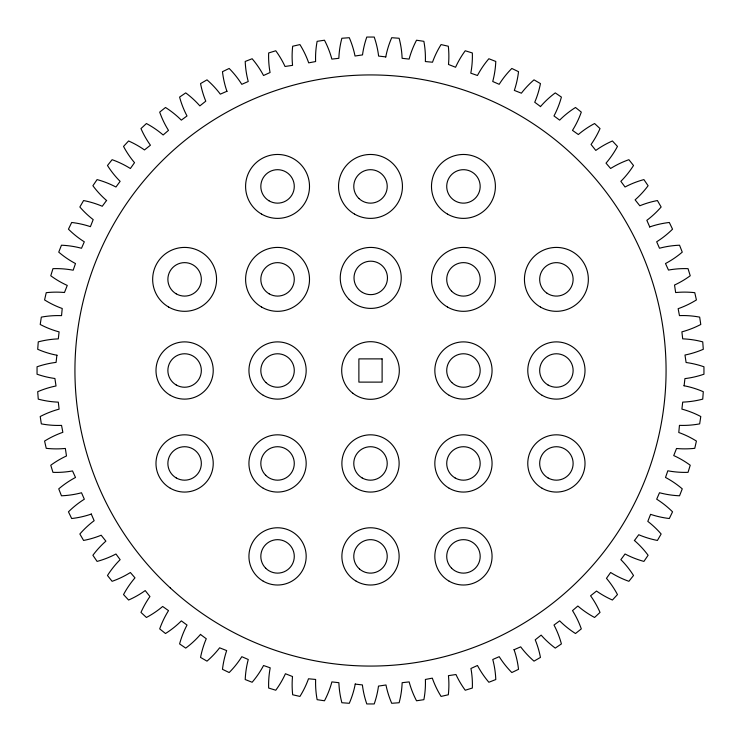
<?xml version="1.0" encoding="UTF-8"?>
<svg xmlns="http://www.w3.org/2000/svg" width="741" height="741" viewBox="0 0 741 741"><rect width="100%" height="100%" fill="white"/><g stroke="black" fill="none" stroke-linecap="round" stroke-linejoin="round"><path stroke-width="1.11" d="M56.89 355.226L56.075 362.395L53.945 362.673A92.875 92.875 0 0 0 37.05 366.786L37.05 374.214A91.217 91.217 0 0 0 53.936 378.355L54.899 378.484L56.02 385.987L54.241 386.348A92.875 92.875 0 0 0 37.708 391.711L38.263 399.13A91.217 91.217 0 0 0 58.307 402.15L59.104 409.143A92.875 92.875 0 0 0 40.218 416.525L41.329 423.871A91.217 91.217 0 0 0 61.549 425.39L62.855 432.309A92.875 92.875 0 0 0 44.58 441.071L46.238 448.324A91.217 91.217 0 0 0 63.624 448.601L65.347 448.435L66.477 455.974L65.699 456.326A92.875 92.875 0 0 0 50.768 465.237L52.963 472.341A91.217 91.217 0 0 0 70.321 471.313L72.516 470.933L75.508 477.463A92.875 92.875 0 0 0 58.743 488.865L61.457 495.785A91.217 91.217 0 0 0 81.51 492.765L84.326 499.212A92.875 92.875 0 0 0 68.459 511.827L71.682 518.524A91.217 91.217 0 0 0 88.698 514.93L91.449 514.013M684.11 385.774L684.925 378.605L687.055 378.327A92.875 92.875 0 0 0 703.95 374.214L703.95 366.786A91.217 91.217 0 0 0 687.064 362.645L686.101 362.516L684.98 355.013L686.759 354.652A92.875 92.875 0 0 0 703.292 349.289L702.737 341.87A91.217 91.217 0 0 0 682.693 338.85L681.896 331.857A92.875 92.875 0 0 0 700.782 324.475L699.671 317.129A91.217 91.217 0 0 0 679.451 315.61L678.145 308.691A92.875 92.875 0 0 0 696.42 299.929L694.762 292.676A91.217 91.217 0 0 0 677.376 292.399L675.653 292.565L674.523 285.026L675.301 284.674A92.875 92.875 0 0 0 690.232 275.763L688.037 268.659A91.217 91.217 0 0 0 670.679 269.687L668.484 270.067L665.492 263.537A92.875 92.875 0 0 0 682.257 252.135L679.543 245.215A91.217 91.217 0 0 0 659.49 248.235L656.674 241.788A92.875 92.875 0 0 0 672.541 229.173L669.318 222.476A91.217 91.217 0 0 0 652.302 226.07L649.551 226.987M385.737 57.076L386.32 54.232A91.217 91.217 0 0 1 391.711 37.708L399.13 38.263A92.875 92.875 0 0 1 402.122 58.307L409.115 59.095A91.217 91.217 0 0 1 416.525 40.218L423.871 41.329A92.875 92.875 0 0 1 425.362 61.549L432.512 62.216L433.281 60.123A91.217 91.217 0 0 1 441.071 44.58L448.324 46.238A92.875 92.875 0 0 1 448.574 63.624L448.49 64.467L455.585 67.264L456.299 65.69A91.217 91.217 0 0 1 465.237 50.768L472.341 52.963A92.875 92.875 0 0 1 470.794 73.174L477.445 75.489A91.217 91.217 0 0 1 488.865 58.743L495.785 61.457A92.875 92.875 0 0 1 492.737 81.501L499.184 84.307A91.217 91.217 0 0 1 511.827 68.459L518.524 71.682A92.875 92.875 0 0 1 514.902 88.688L514.328 90.411L521.395 93.19L521.979 92.421A91.217 91.217 0 0 1 534.002 79.861L540.448 83.585A92.875 92.875 0 0 1 535.558 100.267L534.733 102.249L540.532 106.547M355.263 683.924L354.68 686.768A91.217 91.217 0 0 1 349.289 703.292L341.87 702.737A92.875 92.875 0 0 1 338.878 682.693L331.885 681.905A91.217 91.217 0 0 1 324.475 700.782L317.129 699.671A92.875 92.875 0 0 1 315.638 679.451L308.488 678.784L307.719 680.877A91.217 91.217 0 0 1 299.929 696.42L292.676 694.762A92.875 92.875 0 0 1 292.426 677.376L292.51 676.533L285.415 673.736L284.701 675.31A91.217 91.217 0 0 1 275.763 690.232L268.659 688.037A92.875 92.875 0 0 1 270.206 667.826L263.555 665.511A91.217 91.217 0 0 1 252.135 682.257L245.215 679.543A92.875 92.875 0 0 1 248.263 659.499L241.816 656.693A91.217 91.217 0 0 1 229.173 672.541L222.476 669.318A92.875 92.875 0 0 1 226.098 652.312L226.672 650.589L219.605 647.81L219.021 648.579A91.217 91.217 0 0 1 206.998 661.139L200.552 657.415A92.875 92.875 0 0 1 205.442 640.733L206.267 638.751L200.468 634.453M106.547 200.468L102.249 206.267L100.267 205.442A92.875 92.875 0 0 0 83.585 200.552L79.861 206.998A91.217 91.217 0 0 0 92.421 219.021L93.19 219.605L90.411 226.672L88.688 226.098A92.875 92.875 0 0 0 71.682 222.476L68.459 229.173A91.217 91.217 0 0 0 84.307 241.816L81.501 248.263A92.875 92.875 0 0 0 61.457 245.215L58.743 252.135A91.217 91.217 0 0 0 75.489 263.555L73.174 270.206A92.875 92.875 0 0 0 52.963 268.659L50.768 275.763A91.217 91.217 0 0 0 65.69 284.701L67.264 285.415L64.467 292.51L63.624 292.426A92.875 92.875 0 0 0 46.238 292.676L44.58 299.929A91.217 91.217 0 0 0 60.123 307.719L62.216 308.488L61.549 315.638A92.875 92.875 0 0 0 41.329 317.129L40.218 324.475A91.217 91.217 0 0 0 59.095 331.885L58.307 338.878A92.875 92.875 0 0 0 38.263 341.87L37.708 349.289A91.217 91.217 0 0 0 54.232 354.68L57.076 355.263M634.453 540.532L638.751 534.733L640.733 535.558A92.875 92.875 0 0 0 657.415 540.448L661.139 534.002A91.217 91.217 0 0 0 648.579 521.979L647.81 521.395L650.589 514.328L652.312 514.902A92.875 92.875 0 0 0 669.318 518.524L672.541 511.827A91.217 91.217 0 0 0 656.693 499.184L659.499 492.737A92.875 92.875 0 0 0 679.543 495.785L682.257 488.865A91.217 91.217 0 0 0 665.511 477.445L667.826 470.794A92.875 92.875 0 0 0 688.037 472.341L690.232 465.237A91.217 91.217 0 0 0 675.31 456.299L673.736 455.585L676.533 448.49L677.376 448.574A92.875 92.875 0 0 0 694.762 448.324L696.42 441.071A91.217 91.217 0 0 0 680.877 433.281L678.784 432.512L679.451 425.362A92.875 92.875 0 0 0 699.671 423.871L700.782 416.525A91.217 91.217 0 0 0 681.905 409.115L682.693 402.122A92.875 92.875 0 0 0 702.737 399.13L703.292 391.711A91.217 91.217 0 0 0 686.768 386.32L683.924 385.737M540.402 106.685L542.338 104.518A91.217 91.217 0 0 1 555.268 92.894L561.409 97.09A92.875 92.875 0 0 1 553.981 115.948L559.65 120.125A91.217 91.217 0 0 1 575.498 107.482L581.305 112.113A92.875 92.875 0 0 1 572.487 130.37L578.341 134.529L580.055 133.102A91.217 91.217 0 0 1 594.578 123.534L600.025 128.591A92.875 92.875 0 0 1 591.55 143.773L591.059 144.467L595.801 150.432L597.209 149.423A91.217 91.217 0 0 1 612.409 140.975L617.466 146.422A92.875 92.875 0 0 1 606.018 163.15L610.621 168.485A91.217 91.217 0 0 1 628.887 159.695L633.518 165.502A92.875 92.875 0 0 1 620.856 181.332L625.043 187.001A91.217 91.217 0 0 1 643.91 179.591L648.106 185.732A92.875 92.875 0 0 1 636.463 198.644L635.111 199.848L639.835 205.785L640.724 205.414A91.217 91.217 0 0 1 657.415 200.552L661.139 206.998A92.875 92.875 0 0 1 648.56 219.003L646.847 220.309L649.727 226.922M200.598 634.315L198.662 636.482A91.217 91.217 0 0 1 185.732 648.106L179.591 643.91A92.875 92.875 0 0 1 187.019 625.052L181.35 620.875A91.217 91.217 0 0 1 165.502 633.518L159.695 628.887A92.875 92.875 0 0 1 168.513 610.63L162.659 606.471L160.945 607.898A91.217 91.217 0 0 1 146.422 617.466L140.975 612.409A92.875 92.875 0 0 1 149.45 597.227L149.941 596.533L145.199 590.568L143.791 591.577A91.217 91.217 0 0 1 128.591 600.025L123.534 594.578A92.875 92.875 0 0 1 134.982 577.85L130.379 572.515A91.217 91.217 0 0 1 112.113 581.305L107.482 575.498A92.875 92.875 0 0 1 120.144 559.668L115.957 553.999A91.217 91.217 0 0 1 97.09 561.409L92.894 555.268A92.875 92.875 0 0 1 104.537 542.356L105.889 541.152L101.165 535.215L100.276 535.586A91.217 91.217 0 0 1 83.585 540.448L79.861 534.002A92.875 92.875 0 0 1 92.44 521.997L94.153 520.691L91.273 514.078M226.922 91.273L220.309 94.153L219.003 92.44A92.875 92.875 0 0 0 206.998 79.861L200.552 83.585A91.217 91.217 0 0 0 205.414 100.276L205.785 101.165L199.848 105.889L198.644 104.537A92.875 92.875 0 0 0 185.732 92.894L179.591 97.09A91.217 91.217 0 0 0 187.001 115.957L181.332 120.144A92.875 92.875 0 0 0 165.502 107.482L159.695 112.113A91.217 91.217 0 0 0 168.485 130.379L163.15 134.982A92.875 92.875 0 0 0 146.422 123.534L140.975 128.591A91.217 91.217 0 0 0 149.423 143.791L150.432 145.199L144.467 149.941L143.773 149.45A92.875 92.875 0 0 0 128.591 140.975L123.534 146.422A91.217 91.217 0 0 0 133.102 160.945L134.529 162.659L130.37 168.513A92.875 92.875 0 0 0 112.113 159.695L107.482 165.502A91.217 91.217 0 0 0 120.125 181.35L115.948 187.019A92.875 92.875 0 0 0 97.09 179.591L92.894 185.732A91.217 91.217 0 0 0 104.518 198.662L106.685 200.598M514.078 649.727L520.691 646.847L521.997 648.56A92.875 92.875 0 0 0 534.002 661.139L540.448 657.415A91.217 91.217 0 0 0 535.586 640.724L535.215 639.835L541.152 635.111L542.356 636.463A92.875 92.875 0 0 0 555.268 648.106L561.409 643.91A91.217 91.217 0 0 0 553.999 625.043L559.668 620.856A92.875 92.875 0 0 0 575.498 633.518L581.305 628.887A91.217 91.217 0 0 0 572.515 610.621L577.85 606.018A92.875 92.875 0 0 0 594.578 617.466L600.025 612.409A91.217 91.217 0 0 0 591.577 597.209L590.568 595.801L596.533 591.059L597.227 591.55A92.875 92.875 0 0 0 612.409 600.025L617.466 594.578A91.217 91.217 0 0 0 607.898 580.055L606.471 578.341L610.63 572.487A92.875 92.875 0 0 0 628.887 581.305L633.518 575.498A91.217 91.217 0 0 0 620.875 559.65L625.052 553.981A92.875 92.875 0 0 0 643.91 561.409L648.106 555.268A91.217 91.217 0 0 0 636.482 542.338L634.315 540.402M385.774 56.89L378.605 56.075L378.327 53.945A92.875 92.875 0 0 0 374.214 37.05L366.786 37.05A91.217 91.217 0 0 0 362.645 53.936L362.516 54.899L355.013 56.02L354.652 54.241A92.875 92.875 0 0 0 349.289 37.708L341.87 38.263A91.217 91.217 0 0 0 338.85 58.307L331.857 59.104A92.875 92.875 0 0 0 324.475 40.218L317.129 41.329A91.217 91.217 0 0 0 315.61 61.549L308.691 62.855A92.875 92.875 0 0 0 299.929 44.58L292.676 46.238A91.217 91.217 0 0 0 292.399 63.624L292.565 65.347L285.026 66.477L284.674 65.699A92.875 92.875 0 0 0 275.763 50.768L268.659 52.963A91.217 91.217 0 0 0 269.687 70.321L270.067 72.516L263.537 75.508A92.875 92.875 0 0 0 252.135 58.743L245.215 61.457A91.217 91.217 0 0 0 248.235 81.51L241.788 84.326A92.875 92.875 0 0 0 229.173 68.459L222.476 71.682A91.217 91.217 0 0 0 226.07 88.698L226.987 91.449M355.226 684.11L362.395 684.925L362.673 687.055A92.875 92.875 0 0 0 366.786 703.95L374.214 703.95A91.217 91.217 0 0 0 378.355 687.064L378.484 686.101L385.987 684.98L386.348 686.759A92.875 92.875 0 0 0 391.711 703.292L399.13 702.737A91.217 91.217 0 0 0 402.15 682.693L409.143 681.896A92.875 92.875 0 0 0 416.525 700.782L423.871 699.671A91.217 91.217 0 0 0 425.39 679.451L432.309 678.145A92.875 92.875 0 0 0 441.071 696.42L448.324 694.762A91.217 91.217 0 0 0 448.601 677.376L448.435 675.653L455.974 674.523L456.326 675.301A92.875 92.875 0 0 0 465.237 690.232L472.341 688.037A91.217 91.217 0 0 0 471.313 670.679L470.933 668.484L477.463 665.492A92.875 92.875 0 0 0 488.865 682.257L495.785 679.543A91.217 91.217 0 0 0 492.765 659.49L499.212 656.674A92.875 92.875 0 0 0 511.827 672.541L518.524 669.318A91.217 91.217 0 0 0 514.93 652.302L514.013 649.551M382.115 358.885L358.885 358.885L358.885 382.115L382.115 382.115L382.115 358.885M349.178 299.475A30.501 30.501 0 0 0 400.196 285.804A30.501 30.501 0 0 0 362.849 248.457A30.501 30.501 0 0 0 349.178 299.475M451.621 291.194A16.728 16.728 0 0 0 479.612 283.701A16.728 16.728 0 0 0 459.114 263.203A16.728 16.728 0 0 0 451.621 291.194M362.377 292.399A16.728 16.728 0 0 0 387.469 277.912A16.728 16.728 0 0 0 362.377 263.425A16.728 16.728 0 0 0 362.377 292.399M269.187 293.853A16.728 16.728 0 0 0 294.279 279.366A16.728 16.728 0 0 0 269.187 264.88A16.728 16.728 0 0 0 269.187 293.853M176.238 293.853A16.728 16.728 0 0 0 201.339 279.366A16.728 16.728 0 0 0 176.238 264.88A16.728 16.728 0 0 0 176.238 293.853M454.465 200.533A16.728 16.728 0 0 0 480.159 187.14A16.728 16.728 0 0 0 455.715 171.579A16.728 16.728 0 0 0 454.465 200.533M358.922 198.495A16.728 16.728 0 0 0 386.746 190.409A16.728 16.728 0 0 0 365.832 170.356A16.728 16.728 0 0 0 358.922 198.495M268.974 200.783A16.728 16.728 0 0 0 294.279 186.658A16.728 16.728 0 0 0 269.4 171.81A16.728 16.728 0 0 0 268.974 200.783M548.034 384.987A16.728 16.728 0 0 0 573.126 370.5A16.728 16.728 0 0 0 548.034 356.013A16.728 16.728 0 0 0 548.034 384.987M447.471 307.033A31.946 31.946 0 0 0 495.396 279.366A31.946 31.946 0 0 0 447.471 251.699A31.946 31.946 0 0 0 447.471 307.033M451.815 382.523A16.728 16.728 0 0 0 479.677 374.566A16.728 16.728 0 0 0 458.855 354.411A16.728 16.728 0 0 0 451.815 382.523M265.982 382.588A16.728 16.728 0 0 0 293.806 374.483A16.728 16.728 0 0 0 272.873 354.439A16.728 16.728 0 0 0 265.982 382.588M540.421 307.033A31.946 31.946 0 0 0 588.345 279.366A31.946 31.946 0 0 0 540.421 251.699A31.946 31.946 0 0 0 540.421 307.033M176.238 384.987A16.728 16.728 0 0 0 201.339 370.5A16.728 16.728 0 0 0 176.238 356.013A16.728 16.728 0 0 0 176.238 384.987M168.633 307.033A31.946 31.946 0 0 0 216.557 279.366A31.946 31.946 0 0 0 168.633 251.699A31.946 31.946 0 0 0 168.633 307.033M170.3 587.946A295.576 295.576 0 0 0 658.916 435.152A295.576 295.576 0 0 0 282.284 88.401A295.576 295.576 0 0 0 170.3 587.946M547.025 293.223A16.728 16.728 0 0 0 573.08 280.552A16.728 16.728 0 0 0 549.081 264.324A16.728 16.728 0 0 0 547.025 293.223M176.238 477.936A16.728 16.728 0 0 0 201.339 463.449A16.728 16.728 0 0 0 176.238 448.963A16.728 16.728 0 0 0 176.238 477.936M170.291 488.236A28.63 28.63 0 0 0 213.232 463.449A28.63 28.63 0 0 0 170.291 438.653A28.63 28.63 0 0 0 170.291 488.236M352.772 393.212A28.816 28.816 0 0 0 399.038 374.501A28.816 28.816 0 0 0 359.7 343.787A28.816 28.816 0 0 0 352.772 393.212M354.522 214.093A31.946 31.946 0 0 0 402.446 186.417A31.946 31.946 0 0 0 354.522 158.75A31.946 31.946 0 0 0 354.522 214.093M447.471 214.093A31.946 31.946 0 0 0 495.396 186.417A31.946 31.946 0 0 0 447.471 158.75A31.946 31.946 0 0 0 447.471 214.093M261.573 214.093A31.946 31.946 0 0 0 309.506 186.417A31.946 31.946 0 0 0 261.573 158.75A31.946 31.946 0 0 0 261.573 214.093M261.573 307.033A31.946 31.946 0 0 0 309.506 279.366A31.946 31.946 0 0 0 261.573 251.699A31.946 31.946 0 0 0 261.573 307.033M170.291 395.286A28.63 28.63 0 0 0 213.232 370.5A28.63 28.63 0 0 0 170.291 345.714A28.63 28.63 0 0 0 170.291 395.286M263.24 395.286A28.63 28.63 0 0 0 306.181 370.5A28.63 28.63 0 0 0 263.24 345.714A28.63 28.63 0 0 0 263.24 395.286M449.139 395.286A28.63 28.63 0 0 0 492.07 370.5A28.63 28.63 0 0 0 449.139 345.714A28.63 28.63 0 0 0 449.139 395.286M542.079 395.286A28.63 28.63 0 0 0 585.019 370.5A28.63 28.63 0 0 0 542.079 345.714A28.63 28.63 0 0 0 542.079 395.286M263.24 488.236A28.63 28.63 0 0 0 306.181 463.449A28.63 28.63 0 0 0 263.24 438.653A28.63 28.63 0 0 0 263.24 488.236M356.189 488.236A28.63 28.63 0 0 0 399.13 463.449A28.63 28.63 0 0 0 356.189 438.653A28.63 28.63 0 0 0 356.189 488.236M449.139 488.236A28.63 28.63 0 0 0 492.07 463.449A28.63 28.63 0 0 0 449.139 438.653A28.63 28.63 0 0 0 449.139 488.236M542.079 488.236A28.63 28.63 0 0 0 585.019 463.449A28.63 28.63 0 0 0 542.079 438.653A28.63 28.63 0 0 0 542.079 488.236M263.24 581.185A28.63 28.63 0 0 0 306.181 556.398A28.63 28.63 0 0 0 263.24 531.603A28.63 28.63 0 0 0 263.24 581.185M356.189 581.185A28.63 28.63 0 0 0 399.13 556.398A28.63 28.63 0 0 0 356.189 531.603A28.63 28.63 0 0 0 356.189 581.185M449.139 581.185A28.63 28.63 0 0 0 492.07 556.398A28.63 28.63 0 0 0 449.139 531.603A28.63 28.63 0 0 0 449.139 581.185M265.723 475.277A16.728 16.728 0 0 0 293.714 467.775A16.728 16.728 0 0 0 273.225 447.286A16.728 16.728 0 0 0 265.723 475.277M362.136 477.936A16.728 16.728 0 0 0 387.228 463.449A16.728 16.728 0 0 0 362.136 448.963A16.728 16.728 0 0 0 362.136 477.936M359.441 568.949A16.728 16.728 0 0 0 386.904 559.696A16.728 16.728 0 0 0 365.156 540.541A16.728 16.728 0 0 0 359.441 568.949M265.723 568.227A16.728 16.728 0 0 0 293.714 560.724A16.728 16.728 0 0 0 273.225 540.235A16.728 16.728 0 0 0 265.723 568.227M455.085 477.936A16.728 16.728 0 0 0 480.177 463.449A16.728 16.728 0 0 0 455.085 448.963A16.728 16.728 0 0 0 455.085 477.936M548.034 477.936A16.728 16.728 0 0 0 573.126 463.449A16.728 16.728 0 0 0 548.034 448.963A16.728 16.728 0 0 0 548.034 477.936M451.621 568.227A16.728 16.728 0 0 0 479.612 560.724A16.728 16.728 0 0 0 459.114 540.235A16.728 16.728 0 0 0 451.621 568.227"/></g></svg>
